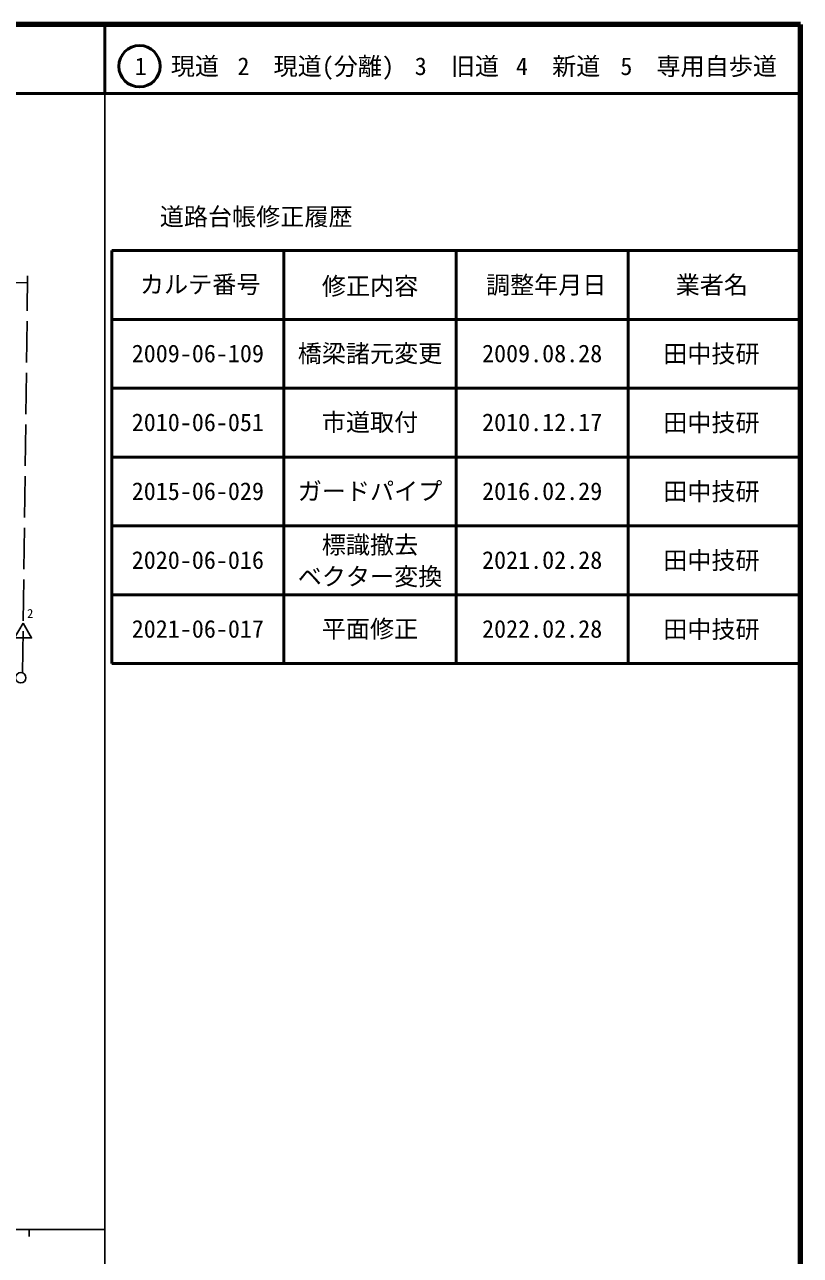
# Model space of a CAD drawing. Units: millimetres, scale not verified. Extents: x 40000 to 680000, y 20000 to 380000.
# Drawn here: x 567344 to 680000, y 201260 to 380000 of the extents above; entities that cross this region are included whole.
import ezdxf
from ezdxf.enums import TextEntityAlignment as Align

# ---------------------------------------------------------------- set-up
doc = ezdxf.new("R2010")
doc.units = ezdxf.units.MM
doc.header["$LTSCALE"] = 1000
doc.linetypes.add('DASHED', pattern=[7.5, 6, -1.5])
for name, color, linetype, lineweight in [('M-BGD', 7, 'Continuous', 25), ('M-BGD-EXST', 7, 'Continuous', 25), ('M-BMK-HTXT', 7, 'Continuous', 13), ('M-BMK-SRVR', 3, 'Continuous', 25), ('M-STR-HTXT', 7, 'Continuous', 13), ('M-TTL', 2, 'Continuous', 140), ('M-TTL-BAND', 7, 'Continuous', 25), ('M-TTL-FRAM', 2, 'Continuous', 50), ('M-TTL-LINE', 7, 'Continuous', 50)]:
    doc.layers.add(name, color=color, linetype=linetype, lineweight=lineweight)
doc.layers.add('M-TTL-TXT', color=7, linetype='Continuous')
doc.styles.add('ＭＳ ゴシック', font='')
doc.styles.get('ＭＳ ゴシック').set_extended_font_data('MS Gothic')

msp = doc.modelspace()

# ---------------------------------------------------------------- linework, layer by layer
at = {"layer": 'M-BGD', "linetype": 'DASHED'}
msp.add_line((567039, 285922), (567782, 343525), dxfattribs=at)
at = {"layer": 'M-BGD-EXST'}
msp.add_lwpolyline([(567113, 293067), (565876, 290924), (568350, 290924)], close=True, dxfattribs=at)
at = {"layer": 'M-BMK-SRVR'}
msp.add_circle((566779, 285152), 750, dxfattribs=at)
at = {"layer": 'M-STR-HTXT'}
msp.add_line((376956, 342533), (567769, 342532), dxfattribs=at)
at = {"layer": 'M-TTL'}
for p, q in [((680000, 380000), (40000, 380000)), ((680000, 20000), (680000, 380000))]:
    msp.add_line(p, q, dxfattribs=at)
at = {"layer": 'M-TTL-BAND'}
for p, q in [((579000, 20000), (579000, 370000)), ((40000, 205000), (579000, 205000)), ((568000, 205000), (568000, 204000))]:
    msp.add_line(p, q, dxfattribs=at)
at = {"layer": 'M-TTL-FRAM'}
for p, q in [((580000, 347197), (580000, 287197)), ((580000, 347197), (680000, 347197)), ((580000, 287197), (680000, 287197))]:
    msp.add_line(p, q, dxfattribs=at)
at = {"layer": 'M-TTL-LINE'}
for p, q in [((579000, 380000), (579000, 370000)), ((40000, 370000), (680000, 370000)), ((605000, 347197), (605000, 287197)), ((630000, 347197), (630000, 287197)), ((655000, 347197), (655000, 287197)), ((580000, 337197), (680000, 337197)), ((580000, 327197), (680000, 327197)), ((580000, 317197), (680000, 317197)), ((580000, 307197), (680000, 307197)), ((580000, 297197), (680000, 297197))]:
    msp.add_line(p, q, dxfattribs=at)
msp.add_circle((584031, 373958), 3000, dxfattribs=at)

# ---------------------------------------------------------------- texts
at = {"layer": 'M-BMK-HTXT', "style": 'ＭＳ ゴシック'}
msp.add_text('2', height=1320, dxfattribs=at).set_placement((568153, 294478), align=Align.MIDDLE_CENTER)
at = {"layer": 'M-TTL-TXT', "style": 'ＭＳ ゴシック'}
for s, p in [('1\u3000現道', (589448, 373958)), ('2\u3000現道(分離)', (609619, 373958)), ('3\u3000旧道', (630121, 373958)), ('4\u3000新道', (644824, 373958)), ('5\u3000専用自歩道', (665228, 373958)), ('道路台帳修正履歴', (600968, 352113)), ('カルテ番号', (592839, 342277)), ('修正内容', (617509, 342023)), ('調整年月日', (643089, 342197)), ('業者名', (667134, 342197)), ('2009-06-109', (592500, 332245)), ('橋梁諸元変更', (617500, 332245)), ('2009.08.28', (642500, 332245)), ('田中技研', (667077, 332189)), ('市道取付', (617500, 322245)), ('田中技研', (667077, 322189)), ('2010-06-051', (592500, 322245)), ('2010.12.17', (642500, 322245)), ('2015-06-029', (592500, 312245)), ('ガードパイプ', (617500, 312245)), ('2016.02.29', (642500, 312245)), ('田中技研', (667077, 312189)), ('標識撤去', (617500, 304458)), ('2020-06-016', (592500, 302245)), ('2021.02.28', (642500, 302245)), ('田中技研', (667077, 302189)), ('ベクター変換', (617500, 299858)), ('2021-06-017', (592500, 292245)), ('平面修正', (617500, 292245)), ('2022.02.28', (642500, 292245)), ('田中技研', (667077, 292189))]:
    msp.add_text(s, height=2566, dxfattribs=at).set_placement(p, align=Align.MIDDLE_CENTER)

doc.saveas('drawing.dxf')
